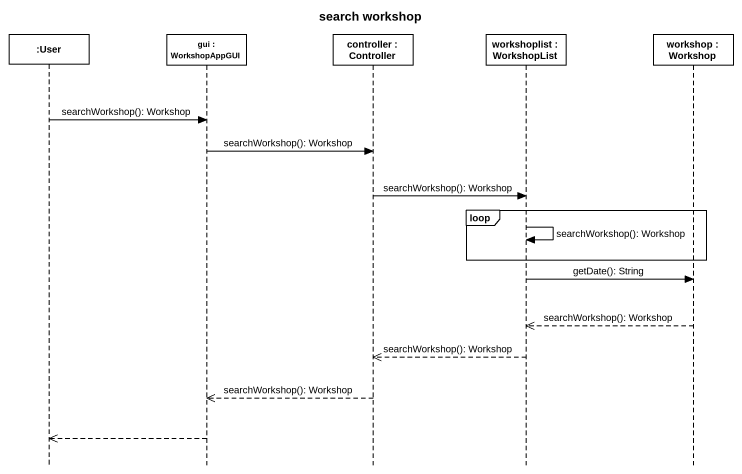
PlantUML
@startuml
title search workshop
hide footbox
participant ":User" as User
participant "gui : WorkshopAppGUI" as gui
participant "controller : Controller" as controller
participant "workshoplist : WorkshopList" as workshoplist
participant "workshop : Workshop" as workshop

User -> gui : searchWorkshop(): Workshop
gui -> controller : searchWorkshop(): Workshop
controller -> workshoplist : searchWorkshop(): Workshop
loop
  workshoplist -> workshoplist : searchWorkshop(): Workshop
end
workshoplist -> workshop : getDate(): String
workshop -->> workshoplist : searchWorkshop(): Workshop
workshoplist -->> controller : searchWorkshop(): Workshop
controller -->> gui : searchWorkshop(): Workshop
gui -->> User
@enduml
